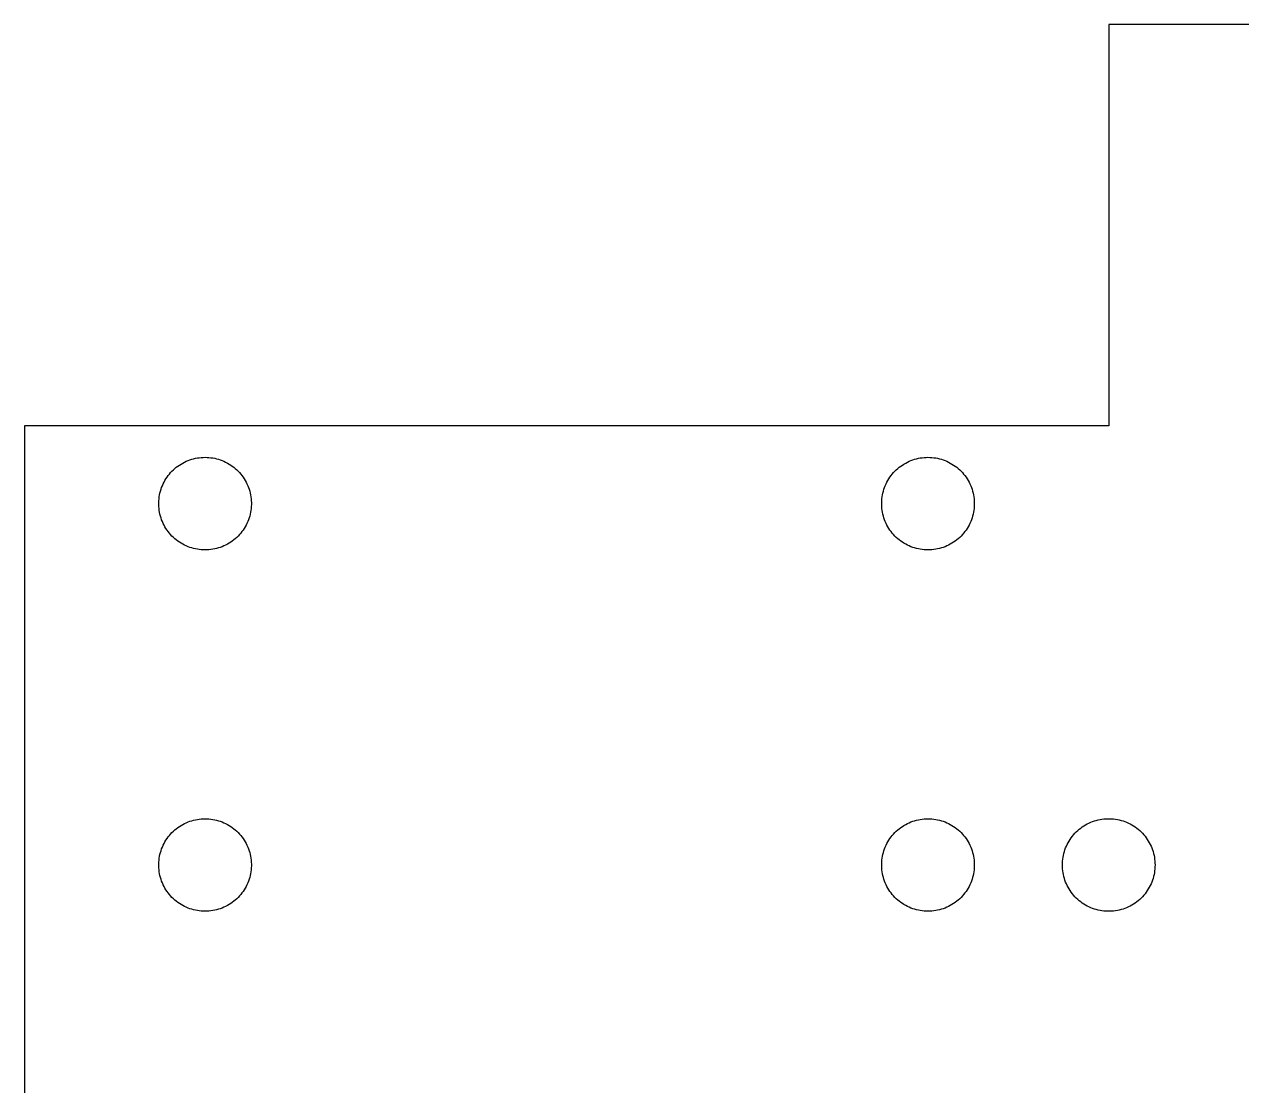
# Model space of a CAD drawing. Header units: metres. Extents: x -8 to 8, y -7.5 to 5.8.
# Drawn here: x -8.031 to -5.91, y 2.45 to 4.3 of the extents above; entities that cross this region are included whole.
import ezdxf

# ---------------------------------------------------------------- set-up
doc = ezdxf.new("R2010")
doc.units = ezdxf.units.M

msp = doc.modelspace()

# ---------------------------------------------------------------- linework, layer by layer
for p, q in [((-4.08661, 4.29999), (-6.14172, 4.29999)), ((-6.14172, 4.29999), (-6.14172, 3.59999)), ((-6.14172, 3.59999), (-8.03149, 3.59999)), ((-8.03149, 3.59999), (-8.03149, 0.485825)), ((-7.7366, 3.54274), (-7.73331, 3.5435)), ((-7.73331, 3.5435), (-7.73, 3.54414)), ((-7.73, 3.54414), (-7.72665, 3.54463)), ((-7.72665, 3.54463), (-7.72328, 3.54498)), ((-7.72328, 3.54498), (-7.71991, 3.5452)), ((-7.71991, 3.5452), (-7.71654, 3.54527)), ((-7.71654, 3.54527), (-7.71315, 3.5452)), ((-7.71315, 3.5452), (-7.70978, 3.54498)), ((-7.70978, 3.54498), (-7.70642, 3.54463)), ((-7.70642, 3.54463), (-7.70308, 3.54414)), ((-7.70308, 3.54414), (-7.69975, 3.5435)), ((-7.69975, 3.5435), (-7.69646, 3.54274)), ((-6.47676, 3.54274), (-6.47346, 3.5435)), ((-6.47346, 3.5435), (-6.47015, 3.54414)), ((-6.47015, 3.54414), (-6.4668, 3.54463)), ((-6.4668, 3.54463), (-6.46344, 3.54498)), ((-6.46344, 3.54498), (-6.46007, 3.5452)), ((-6.46007, 3.5452), (-6.4567, 3.54527)), ((-6.4567, 3.54527), (-6.45331, 3.5452)), ((-6.45331, 3.5452), (-6.44994, 3.54498)), ((-6.44994, 3.54498), (-6.44658, 3.54463)), ((-6.44658, 3.54463), (-6.44324, 3.54414)), ((-6.44324, 3.54414), (-6.43991, 3.5435)), ((-6.43991, 3.5435), (-6.43661, 3.54274)), ((-7.7742, 3.52103), (-7.77177, 3.52339)), ((-7.77177, 3.52339), (-7.76927, 3.52565)), ((-7.76927, 3.52565), (-7.76666, 3.52782)), ((-7.76666, 3.52782), (-7.76398, 3.52986)), ((-7.76398, 3.52986), (-7.7612, 3.53178)), ((-7.7612, 3.53178), (-7.75835, 3.5336)), ((-7.75835, 3.5336), (-7.75542, 3.53528)), ((-7.75542, 3.53528), (-7.75241, 3.53685)), ((-7.75241, 3.53685), (-7.74936, 3.53828)), ((-7.74936, 3.53828), (-7.74625, 3.5396)), ((-7.74625, 3.5396), (-7.74307, 3.54077)), ((-7.74307, 3.54077), (-7.73985, 3.54182)), ((-7.73985, 3.54182), (-7.7366, 3.54274)), ((-7.69646, 3.54274), (-7.69321, 3.54182)), ((-7.69321, 3.54182), (-7.68999, 3.54077)), ((-7.68999, 3.54077), (-7.68683, 3.5396)), ((-7.68683, 3.5396), (-7.6837, 3.53828)), ((-7.6837, 3.53828), (-7.68065, 3.53685)), ((-7.68065, 3.53685), (-7.67766, 3.53528)), ((-7.67766, 3.53528), (-7.67473, 3.5336)), ((-7.67473, 3.5336), (-7.67188, 3.53178)), ((-7.67188, 3.53178), (-7.6691, 3.52986)), ((-7.6691, 3.52986), (-7.6664, 3.52782)), ((-7.6664, 3.52782), (-7.6638, 3.52565)), ((-7.6638, 3.52565), (-7.66129, 3.52339)), ((-7.66129, 3.52339), (-7.65887, 3.52103)), ((-6.51436, 3.52103), (-6.51193, 3.52339)), ((-6.51193, 3.52339), (-6.50943, 3.52565)), ((-6.50943, 3.52565), (-6.50682, 3.52782)), ((-6.50682, 3.52782), (-6.50414, 3.52986)), ((-6.50414, 3.52986), (-6.50136, 3.53178)), ((-6.50136, 3.53178), (-6.4985, 3.5336)), ((-6.4985, 3.5336), (-6.49557, 3.53528)), ((-6.49557, 3.53528), (-6.49257, 3.53685)), ((-6.49257, 3.53685), (-6.48952, 3.53828)), ((-6.48952, 3.53828), (-6.4864, 3.5396)), ((-6.4864, 3.5396), (-6.48323, 3.54077)), ((-6.48323, 3.54077), (-6.48001, 3.54182)), ((-6.48001, 3.54182), (-6.47676, 3.54274)), ((-6.43661, 3.54274), (-6.43336, 3.54182)), ((-6.43336, 3.54182), (-6.43015, 3.54077)), ((-6.43015, 3.54077), (-6.42697, 3.5396)), ((-6.42697, 3.5396), (-6.42386, 3.53828)), ((-6.42386, 3.53828), (-6.42081, 3.53685)), ((-6.42081, 3.53685), (-6.4178, 3.53528)), ((-6.4178, 3.53528), (-6.41489, 3.5336)), ((-6.41489, 3.5336), (-6.41203, 3.53178)), ((-6.41203, 3.53178), (-6.40926, 3.52986)), ((-6.40926, 3.52986), (-6.40656, 3.52782)), ((-6.40656, 3.52782), (-6.40395, 3.52565)), ((-6.40395, 3.52565), (-6.40144, 3.52339)), ((-6.40144, 3.52339), (-6.39903, 3.52103)), ((-7.78957, 3.49892), (-7.78806, 3.50195)), ((-7.78806, 3.50195), (-7.78642, 3.50491)), ((-7.78642, 3.50491), (-7.78468, 3.50781)), ((-7.78468, 3.50781), (-7.78281, 3.51062)), ((-7.78281, 3.51062), (-7.78082, 3.51335)), ((-7.78082, 3.51335), (-7.77872, 3.51601)), ((-7.77872, 3.51601), (-7.7765, 3.51857)), ((-7.7765, 3.51857), (-7.7742, 3.52103)), ((-7.65887, 3.52103), (-7.65656, 3.51857)), ((-7.65656, 3.51857), (-7.65434, 3.51601)), ((-7.65434, 3.51601), (-7.65225, 3.51335)), ((-7.65225, 3.51335), (-7.65025, 3.51062)), ((-7.65025, 3.51062), (-7.64839, 3.50781)), ((-7.64839, 3.50781), (-7.64664, 3.50491)), ((-7.64664, 3.50491), (-7.645, 3.50195)), ((-7.645, 3.50195), (-7.64351, 3.49892)), ((-6.52971, 3.49892), (-6.52821, 3.50195)), ((-6.52821, 3.50195), (-6.52658, 3.50491)), ((-6.52658, 3.50491), (-6.52483, 3.50781)), ((-6.52483, 3.50781), (-6.52296, 3.51062)), ((-6.52296, 3.51062), (-6.52098, 3.51335)), ((-6.52098, 3.51335), (-6.51888, 3.51601)), ((-6.51888, 3.51601), (-6.51666, 3.51857)), ((-6.51666, 3.51857), (-6.51436, 3.52103)), ((-6.39903, 3.52103), (-6.39671, 3.51857)), ((-6.39671, 3.51857), (-6.3945, 3.51601)), ((-6.3945, 3.51601), (-6.39241, 3.51335)), ((-6.39241, 3.51335), (-6.39041, 3.51062)), ((-6.39041, 3.51062), (-6.38855, 3.50781)), ((-6.38855, 3.50781), (-6.3868, 3.50491)), ((-6.3868, 3.50491), (-6.38516, 3.50195)), ((-6.38516, 3.50195), (-6.38367, 3.49892)), ((-7.79637, 3.47635), (-7.79581, 3.47968)), ((-7.79581, 3.47968), (-7.7951, 3.48299)), ((-7.7951, 3.48299), (-7.79427, 3.48627)), ((-7.79427, 3.48627), (-7.79329, 3.4895)), ((-7.79329, 3.4895), (-7.79218, 3.49269)), ((-7.79218, 3.49269), (-7.79094, 3.49583)), ((-7.79094, 3.49583), (-7.78957, 3.49892)), ((-7.64351, 3.49892), (-7.64214, 3.49583)), ((-7.64214, 3.49583), (-7.64088, 3.49269)), ((-7.64088, 3.49269), (-7.63977, 3.4895)), ((-7.63977, 3.4895), (-7.63879, 3.48627)), ((-7.63879, 3.48627), (-7.63795, 3.48299)), ((-7.63795, 3.48299), (-7.63725, 3.47968)), ((-7.63725, 3.47968), (-7.63669, 3.47635)), ((-6.53653, 3.47635), (-6.53596, 3.47968)), ((-6.53596, 3.47968), (-6.53526, 3.48299)), ((-6.53526, 3.48299), (-6.53442, 3.48627)), ((-6.53442, 3.48627), (-6.53345, 3.4895)), ((-6.53345, 3.4895), (-6.53233, 3.49269)), ((-6.53233, 3.49269), (-6.5311, 3.49583)), ((-6.5311, 3.49583), (-6.52971, 3.49892)), ((-6.38367, 3.49892), (-6.38229, 3.49583)), ((-6.38229, 3.49583), (-6.38104, 3.49269)), ((-6.38104, 3.49269), (-6.37993, 3.4895)), ((-6.37993, 3.4895), (-6.37895, 3.48627)), ((-6.37895, 3.48627), (-6.37811, 3.48299)), ((-6.37811, 3.48299), (-6.37741, 3.47968)), ((-6.37741, 3.47968), (-6.37685, 3.47635)), ((-7.79723, 3.46625), (-7.79709, 3.46962)), ((-7.79723, 3.46288), (-7.79723, 3.46625)), ((-7.79709, 3.45949), (-7.79723, 3.46288)), ((-7.79709, 3.46962), (-7.7968, 3.47299)), ((-7.7968, 3.45612), (-7.79709, 3.45949)), ((-7.7968, 3.47299), (-7.79637, 3.47635)), ((-7.63669, 3.47635), (-7.63626, 3.47299)), ((-7.63626, 3.47299), (-7.63599, 3.46962)), ((-7.63599, 3.45949), (-7.63626, 3.45612)), ((-7.63599, 3.46962), (-7.63585, 3.46625)), ((-7.63585, 3.46288), (-7.63599, 3.45949)), ((-7.63585, 3.46625), (-7.63585, 3.46288)), ((-6.53738, 3.46625), (-6.53723, 3.46962)), ((-6.53738, 3.46288), (-6.53738, 3.46625)), ((-6.53723, 3.45949), (-6.53738, 3.46288)), ((-6.53723, 3.46962), (-6.53696, 3.47299)), ((-6.53696, 3.45612), (-6.53723, 3.45949)), ((-6.53696, 3.47299), (-6.53653, 3.47635)), ((-6.37685, 3.47635), (-6.37642, 3.47299)), ((-6.37642, 3.47299), (-6.37614, 3.46962)), ((-6.37614, 3.45949), (-6.37642, 3.45612)), ((-6.37614, 3.46962), (-6.37599, 3.46625)), ((-6.37599, 3.46288), (-6.37614, 3.45949)), ((-6.37599, 3.46625), (-6.37599, 3.46288)), ((-7.79637, 3.45277), (-7.7968, 3.45612)), ((-7.79581, 3.44943), (-7.79637, 3.45277)), ((-7.7951, 3.44614), (-7.79581, 3.44943)), ((-7.79427, 3.44286), (-7.7951, 3.44614)), ((-7.79329, 3.43962), (-7.79427, 3.44286)), ((-7.79218, 3.43643), (-7.79329, 3.43962)), ((-7.63977, 3.43962), (-7.64088, 3.43643)), ((-7.63879, 3.44286), (-7.63977, 3.43962)), ((-7.63795, 3.44614), (-7.63879, 3.44286)), ((-7.63725, 3.44943), (-7.63795, 3.44614)), ((-7.63669, 3.45277), (-7.63725, 3.44943)), ((-7.63626, 3.45612), (-7.63669, 3.45277)), ((-6.53653, 3.45277), (-6.53696, 3.45612)), ((-6.53596, 3.44943), (-6.53653, 3.45277)), ((-6.53526, 3.44614), (-6.53596, 3.44943)), ((-6.53442, 3.44286), (-6.53526, 3.44614)), ((-6.53345, 3.43962), (-6.53442, 3.44286)), ((-6.53233, 3.43643), (-6.53345, 3.43962)), ((-6.37993, 3.43962), (-6.38104, 3.43643)), ((-6.37895, 3.44286), (-6.37993, 3.43962)), ((-6.37811, 3.44614), (-6.37895, 3.44286)), ((-6.37741, 3.44943), (-6.37811, 3.44614)), ((-6.37685, 3.45277), (-6.37741, 3.44943)), ((-6.37642, 3.45612), (-6.37685, 3.45277)), ((-7.79094, 3.43329), (-7.79218, 3.43643)), ((-7.78957, 3.43019), (-7.79094, 3.43329)), ((-7.78806, 3.42717), (-7.78957, 3.43019)), ((-7.78642, 3.42421), (-7.78806, 3.42717)), ((-7.78468, 3.42131), (-7.78642, 3.42421)), ((-7.78281, 3.4185), (-7.78468, 3.42131)), ((-7.78082, 3.41576), (-7.78281, 3.4185)), ((-7.77872, 3.41312), (-7.78082, 3.41576)), ((-7.65225, 3.41576), (-7.65434, 3.41312)), ((-7.65025, 3.4185), (-7.65225, 3.41576)), ((-7.64839, 3.42131), (-7.65025, 3.4185)), ((-7.64664, 3.42421), (-7.64839, 3.42131)), ((-7.645, 3.42717), (-7.64664, 3.42421)), ((-7.64351, 3.43019), (-7.645, 3.42717)), ((-7.64214, 3.43329), (-7.64351, 3.43019)), ((-7.64088, 3.43643), (-7.64214, 3.43329)), ((-6.5311, 3.43329), (-6.53233, 3.43643)), ((-6.52971, 3.43019), (-6.5311, 3.43329)), ((-6.52821, 3.42717), (-6.52971, 3.43019)), ((-6.52658, 3.42421), (-6.52821, 3.42717)), ((-6.52483, 3.42131), (-6.52658, 3.42421)), ((-6.52296, 3.4185), (-6.52483, 3.42131)), ((-6.52098, 3.41576), (-6.52296, 3.4185)), ((-6.51888, 3.41312), (-6.52098, 3.41576)), ((-6.39241, 3.41576), (-6.3945, 3.41312)), ((-6.39041, 3.4185), (-6.39241, 3.41576)), ((-6.38855, 3.42131), (-6.39041, 3.4185)), ((-6.3868, 3.42421), (-6.38855, 3.42131)), ((-6.38516, 3.42717), (-6.3868, 3.42421)), ((-6.38367, 3.43019), (-6.38516, 3.42717)), ((-6.38229, 3.43329), (-6.38367, 3.43019)), ((-6.38104, 3.43643), (-6.38229, 3.43329)), ((-7.7765, 3.41055), (-7.77872, 3.41312)), ((-7.7742, 3.4081), (-7.7765, 3.41055)), ((-7.77177, 3.40573), (-7.7742, 3.4081)), ((-7.76927, 3.40346), (-7.77177, 3.40573)), ((-7.76666, 3.40131), (-7.76927, 3.40346)), ((-7.76398, 3.39926), (-7.76666, 3.40131)), ((-7.7612, 3.39734), (-7.76398, 3.39926)), ((-7.75835, 3.39552), (-7.7612, 3.39734)), ((-7.75542, 3.39383), (-7.75835, 3.39552)), ((-7.67473, 3.39552), (-7.67766, 3.39383)), ((-7.67188, 3.39734), (-7.67473, 3.39552)), ((-7.6691, 3.39926), (-7.67188, 3.39734)), ((-7.6664, 3.40131), (-7.6691, 3.39926)), ((-7.6638, 3.40346), (-7.6664, 3.40131)), ((-7.66129, 3.40573), (-7.6638, 3.40346)), ((-7.65887, 3.4081), (-7.66129, 3.40573)), ((-7.65656, 3.41055), (-7.65887, 3.4081)), ((-7.65434, 3.41312), (-7.65656, 3.41055)), ((-6.51666, 3.41055), (-6.51888, 3.41312)), ((-6.51436, 3.4081), (-6.51666, 3.41055)), ((-6.51193, 3.40573), (-6.51436, 3.4081)), ((-6.50943, 3.40346), (-6.51193, 3.40573)), ((-6.50682, 3.40131), (-6.50943, 3.40346)), ((-6.50414, 3.39926), (-6.50682, 3.40131)), ((-6.50136, 3.39734), (-6.50414, 3.39926)), ((-6.4985, 3.39552), (-6.50136, 3.39734)), ((-6.49557, 3.39383), (-6.4985, 3.39552)), ((-6.41489, 3.39552), (-6.4178, 3.39383)), ((-6.41203, 3.39734), (-6.41489, 3.39552)), ((-6.40926, 3.39926), (-6.41203, 3.39734)), ((-6.40656, 3.40131), (-6.40926, 3.39926)), ((-6.40395, 3.40346), (-6.40656, 3.40131)), ((-6.40144, 3.40573), (-6.40395, 3.40346)), ((-6.39903, 3.4081), (-6.40144, 3.40573)), ((-6.39671, 3.41055), (-6.39903, 3.4081)), ((-6.3945, 3.41312), (-6.39671, 3.41055)), ((-7.75241, 3.39227), (-7.75542, 3.39383)), ((-7.74936, 3.39082), (-7.75241, 3.39227)), ((-7.74625, 3.38951), (-7.74936, 3.39082)), ((-7.74307, 3.38834), (-7.74625, 3.38951)), ((-7.73985, 3.3873), (-7.74307, 3.38834)), ((-7.7366, 3.38638), (-7.73985, 3.3873)), ((-7.73331, 3.38562), (-7.7366, 3.38638)), ((-7.73, 3.38498), (-7.73331, 3.38562)), ((-7.72665, 3.38449), (-7.73, 3.38498)), ((-7.72328, 3.38414), (-7.72665, 3.38449)), ((-7.71991, 3.38393), (-7.72328, 3.38414)), ((-7.71654, 3.38385), (-7.71991, 3.38393)), ((-7.71315, 3.38393), (-7.71654, 3.38385)), ((-7.70978, 3.38414), (-7.71315, 3.38393)), ((-7.70642, 3.38449), (-7.70978, 3.38414)), ((-7.70308, 3.38498), (-7.70642, 3.38449)), ((-7.69975, 3.38562), (-7.70308, 3.38498)), ((-7.69646, 3.38638), (-7.69975, 3.38562)), ((-7.69321, 3.3873), (-7.69646, 3.38638)), ((-7.68999, 3.38834), (-7.69321, 3.3873)), ((-7.68683, 3.38951), (-7.68999, 3.38834)), ((-7.6837, 3.39082), (-7.68683, 3.38951)), ((-7.68065, 3.39227), (-7.6837, 3.39082)), ((-7.67766, 3.39383), (-7.68065, 3.39227)), ((-6.49257, 3.39227), (-6.49557, 3.39383)), ((-6.48952, 3.39082), (-6.49257, 3.39227)), ((-6.4864, 3.38951), (-6.48952, 3.39082)), ((-6.48323, 3.38834), (-6.4864, 3.38951)), ((-6.48001, 3.3873), (-6.48323, 3.38834)), ((-6.47676, 3.38638), (-6.48001, 3.3873)), ((-6.47346, 3.38562), (-6.47676, 3.38638)), ((-6.47015, 3.38498), (-6.47346, 3.38562)), ((-6.4668, 3.38449), (-6.47015, 3.38498)), ((-6.46344, 3.38414), (-6.4668, 3.38449)), ((-6.46007, 3.38393), (-6.46344, 3.38414)), ((-6.4567, 3.38385), (-6.46007, 3.38393)), ((-6.45331, 3.38393), (-6.4567, 3.38385)), ((-6.44994, 3.38414), (-6.45331, 3.38393)), ((-6.44658, 3.38449), (-6.44994, 3.38414)), ((-6.44324, 3.38498), (-6.44658, 3.38449)), ((-6.43991, 3.38562), (-6.44324, 3.38498)), ((-6.43661, 3.38638), (-6.43991, 3.38562)), ((-6.43336, 3.3873), (-6.43661, 3.38638)), ((-6.43015, 3.38834), (-6.43336, 3.3873)), ((-6.42697, 3.38951), (-6.43015, 3.38834)), ((-6.42386, 3.39082), (-6.42697, 3.38951)), ((-6.42081, 3.39227), (-6.42386, 3.39082)), ((-6.4178, 3.39383), (-6.42081, 3.39227)), ((-7.75542, 2.90536), (-7.75241, 2.90694)), ((-7.75241, 2.90694), (-7.74936, 2.90837)), ((-7.74936, 2.90837), (-7.74625, 2.90968)), ((-7.74625, 2.90968), (-7.74307, 2.91086)), ((-7.74307, 2.91086), (-7.73985, 2.9119)), ((-7.73985, 2.9119), (-7.7366, 2.91281)), ((-7.7366, 2.91281), (-7.73331, 2.91359)), ((-7.73331, 2.91359), (-7.73, 2.91422)), ((-7.73, 2.91422), (-7.72665, 2.9147)), ((-7.72665, 2.9147), (-7.72328, 2.91507)), ((-7.72328, 2.91507), (-7.71991, 2.91528)), ((-7.71991, 2.91528), (-7.71654, 2.91534)), ((-7.71654, 2.91534), (-7.71315, 2.91528)), ((-7.71315, 2.91528), (-7.70978, 2.91507)), ((-7.70978, 2.91507), (-7.70642, 2.9147)), ((-7.70642, 2.9147), (-7.70308, 2.91422)), ((-7.70308, 2.91422), (-7.69975, 2.91359)), ((-7.69975, 2.91359), (-7.69646, 2.91281)), ((-7.69646, 2.91281), (-7.69321, 2.9119)), ((-7.69321, 2.9119), (-7.68999, 2.91086)), ((-7.68999, 2.91086), (-7.68683, 2.90968)), ((-7.68683, 2.90968), (-7.6837, 2.90837)), ((-7.6837, 2.90837), (-7.68065, 2.90694)), ((-7.68065, 2.90694), (-7.67766, 2.90536)), ((-6.49557, 2.90536), (-6.49257, 2.90694)), ((-6.49257, 2.90694), (-6.48952, 2.90837)), ((-6.48952, 2.90837), (-6.4864, 2.90968)), ((-6.4864, 2.90968), (-6.48323, 2.91086)), ((-6.48323, 2.91086), (-6.48001, 2.9119)), ((-6.48001, 2.9119), (-6.47676, 2.91281)), ((-6.47676, 2.91281), (-6.47346, 2.91359)), ((-6.47346, 2.91359), (-6.47015, 2.91422)), ((-6.47015, 2.91422), (-6.4668, 2.9147)), ((-6.4668, 2.9147), (-6.46344, 2.91507)), ((-6.46344, 2.91507), (-6.46007, 2.91528)), ((-6.46007, 2.91528), (-6.4567, 2.91534)), ((-6.4567, 2.91534), (-6.45331, 2.91528)), ((-6.45331, 2.91528), (-6.44994, 2.91507)), ((-6.44994, 2.91507), (-6.44658, 2.9147)), ((-6.44658, 2.9147), (-6.44324, 2.91422)), ((-6.44324, 2.91422), (-6.43991, 2.91359)), ((-6.43991, 2.91359), (-6.43661, 2.91281)), ((-6.43661, 2.91281), (-6.43336, 2.9119)), ((-6.43336, 2.9119), (-6.43015, 2.91086)), ((-6.43015, 2.91086), (-6.42697, 2.90968)), ((-6.42697, 2.90968), (-6.42386, 2.90837)), ((-6.42386, 2.90837), (-6.42081, 2.90694)), ((-6.42081, 2.90694), (-6.4178, 2.90536)), ((-6.17912, 2.90616), (-6.17609, 2.90767)), ((-6.17609, 2.90767), (-6.173, 2.90904)), ((-6.173, 2.90904), (-6.16986, 2.91028)), ((-6.16986, 2.91028), (-6.16667, 2.91139)), ((-6.16667, 2.91139), (-6.16342, 2.91237)), ((-6.16342, 2.91237), (-6.16016, 2.91321)), ((-6.16016, 2.91321), (-6.15685, 2.91391)), ((-6.15685, 2.91391), (-6.15352, 2.91447)), ((-6.15352, 2.91447), (-6.15016, 2.9149)), ((-6.15016, 2.9149), (-6.14679, 2.91519)), ((-6.14679, 2.91519), (-6.14342, 2.91533)), ((-6.14342, 2.91533), (-6.14003, 2.91533)), ((-6.14003, 2.91533), (-6.13666, 2.91519)), ((-6.13666, 2.91519), (-6.13329, 2.9149)), ((-6.13329, 2.9149), (-6.12993, 2.91447)), ((-6.12993, 2.91447), (-6.1266, 2.91391)), ((-6.1266, 2.91391), (-6.12329, 2.91321)), ((-6.12329, 2.91321), (-6.12003, 2.91237)), ((-6.12003, 2.91237), (-6.11679, 2.91139)), ((-6.11679, 2.91139), (-6.11359, 2.91028)), ((-6.11359, 2.91028), (-6.11044, 2.90904)), ((-6.11044, 2.90904), (-6.10736, 2.90767)), ((-6.10736, 2.90767), (-6.10434, 2.90616)), ((-7.78082, 2.88344), (-7.77872, 2.88608)), ((-7.77872, 2.88608), (-7.7765, 2.88864)), ((-7.7765, 2.88864), (-7.7742, 2.89111)), ((-7.7742, 2.89111), (-7.77177, 2.89348)), ((-7.77177, 2.89348), (-7.76927, 2.89574)), ((-7.76927, 2.89574), (-7.76666, 2.89789)), ((-7.76666, 2.89789), (-7.76398, 2.89993)), ((-7.76398, 2.89993), (-7.7612, 2.90186)), ((-7.7612, 2.90186), (-7.75835, 2.90367)), ((-7.75835, 2.90367), (-7.75542, 2.90536)), ((-7.67766, 2.90536), (-7.67473, 2.90367)), ((-7.67473, 2.90367), (-7.67188, 2.90186)), ((-7.67188, 2.90186), (-7.6691, 2.89993)), ((-7.6691, 2.89993), (-7.6664, 2.89789)), ((-7.6664, 2.89789), (-7.6638, 2.89574)), ((-7.6638, 2.89574), (-7.66129, 2.89348)), ((-7.66129, 2.89348), (-7.65887, 2.89111)), ((-7.65887, 2.89111), (-7.65656, 2.88864)), ((-7.65656, 2.88864), (-7.65434, 2.88608)), ((-7.65434, 2.88608), (-7.65225, 2.88344)), ((-6.52098, 2.88344), (-6.51888, 2.88608)), ((-6.51888, 2.88608), (-6.51666, 2.88864)), ((-6.51666, 2.88864), (-6.51436, 2.89111)), ((-6.51436, 2.89111), (-6.51193, 2.89348)), ((-6.51193, 2.89348), (-6.50943, 2.89574)), ((-6.50943, 2.89574), (-6.50682, 2.89789)), ((-6.50682, 2.89789), (-6.50414, 2.89993)), ((-6.50414, 2.89993), (-6.50136, 2.90186)), ((-6.50136, 2.90186), (-6.4985, 2.90367)), ((-6.4985, 2.90367), (-6.49557, 2.90536)), ((-6.4178, 2.90536), (-6.41489, 2.90367)), ((-6.41489, 2.90367), (-6.41203, 2.90186)), ((-6.41203, 2.90186), (-6.40926, 2.89993)), ((-6.40926, 2.89993), (-6.40656, 2.89789)), ((-6.40656, 2.89789), (-6.40395, 2.89574)), ((-6.40395, 2.89574), (-6.40144, 2.89348)), ((-6.40144, 2.89348), (-6.39903, 2.89111)), ((-6.39903, 2.89111), (-6.39671, 2.88864)), ((-6.39671, 2.88864), (-6.3945, 2.88608)), ((-6.3945, 2.88608), (-6.39241, 2.88344)), ((-6.20497, 2.88477), (-6.20282, 2.88737)), ((-6.20282, 2.88737), (-6.20056, 2.88989)), ((-6.20056, 2.88989), (-6.1982, 2.8923)), ((-6.1982, 2.8923), (-6.19572, 2.89462)), ((-6.19572, 2.89462), (-6.19318, 2.89682)), ((-6.19318, 2.89682), (-6.19052, 2.89893)), ((-6.19052, 2.89893), (-6.18779, 2.90091)), ((-6.18779, 2.90091), (-6.18497, 2.90279)), ((-6.18497, 2.90279), (-6.18208, 2.90454)), ((-6.18208, 2.90454), (-6.17912, 2.90616)), ((-6.10434, 2.90616), (-6.10136, 2.90454)), ((-6.10136, 2.90454), (-6.09848, 2.90279)), ((-6.09848, 2.90279), (-6.09566, 2.90091)), ((-6.09566, 2.90091), (-6.09293, 2.89893)), ((-6.09293, 2.89893), (-6.09029, 2.89682)), ((-6.09029, 2.89682), (-6.08772, 2.89462)), ((-6.08772, 2.89462), (-6.08525, 2.8923)), ((-6.08525, 2.8923), (-6.08289, 2.88989)), ((-6.08289, 2.88989), (-6.08063, 2.88737)), ((-6.08063, 2.88737), (-6.07848, 2.88477)), ((-7.79218, 2.86278), (-7.79094, 2.86592)), ((-7.79094, 2.86592), (-7.78957, 2.869)), ((-7.78957, 2.869), (-7.78806, 2.87202)), ((-7.78806, 2.87202), (-7.78642, 2.87498)), ((-7.78642, 2.87498), (-7.78468, 2.87788)), ((-7.78468, 2.87788), (-7.78281, 2.88071)), ((-7.78281, 2.88071), (-7.78082, 2.88344)), ((-7.65225, 2.88344), (-7.65025, 2.88071)), ((-7.65025, 2.88071), (-7.64839, 2.87788)), ((-7.64839, 2.87788), (-7.64664, 2.87498)), ((-7.64664, 2.87498), (-7.645, 2.87202)), ((-7.645, 2.87202), (-7.64351, 2.869)), ((-7.64351, 2.869), (-7.64214, 2.86592)), ((-7.64214, 2.86592), (-7.64088, 2.86278)), ((-6.53233, 2.86278), (-6.5311, 2.86592)), ((-6.5311, 2.86592), (-6.52971, 2.869)), ((-6.52971, 2.869), (-6.52821, 2.87202)), ((-6.52821, 2.87202), (-6.52658, 2.87498)), ((-6.52658, 2.87498), (-6.52483, 2.87788)), ((-6.52483, 2.87788), (-6.52296, 2.88071)), ((-6.52296, 2.88071), (-6.52098, 2.88344)), ((-6.39241, 2.88344), (-6.39041, 2.88071)), ((-6.39041, 2.88071), (-6.38855, 2.87788)), ((-6.38855, 2.87788), (-6.3868, 2.87498)), ((-6.3868, 2.87498), (-6.38516, 2.87202)), ((-6.38516, 2.87202), (-6.38367, 2.869)), ((-6.38367, 2.869), (-6.38229, 2.86592)), ((-6.38229, 2.86592), (-6.38104, 2.86278)), ((-6.21794, 2.86118), (-6.21677, 2.86435)), ((-6.21677, 2.86435), (-6.21545, 2.86746)), ((-6.21545, 2.86746), (-6.21402, 2.87053)), ((-6.21402, 2.87053), (-6.21245, 2.87352)), ((-6.21245, 2.87352), (-6.21075, 2.87645)), ((-6.21075, 2.87645), (-6.20895, 2.8793)), ((-6.20895, 2.8793), (-6.20702, 2.88208)), ((-6.20702, 2.88208), (-6.20497, 2.88477)), ((-6.07848, 2.88477), (-6.07643, 2.88208)), ((-6.07643, 2.88208), (-6.07451, 2.8793)), ((-6.07451, 2.8793), (-6.07269, 2.87645)), ((-6.07269, 2.87645), (-6.071, 2.87352)), ((-6.071, 2.87352), (-6.06943, 2.87053)), ((-6.06943, 2.87053), (-6.06799, 2.86746)), ((-6.06799, 2.86746), (-6.06668, 2.86435)), ((-6.06668, 2.86435), (-6.06551, 2.86118)), ((-7.79709, 2.83971), (-7.7968, 2.84308)), ((-7.7968, 2.84308), (-7.79637, 2.84644)), ((-7.79637, 2.84644), (-7.79581, 2.84976)), ((-7.79581, 2.84976), (-7.7951, 2.85307)), ((-7.7951, 2.85307), (-7.79427, 2.85634)), ((-7.79427, 2.85634), (-7.79329, 2.85957)), ((-7.79329, 2.85957), (-7.79218, 2.86278)), ((-7.64088, 2.86278), (-7.63977, 2.85957)), ((-7.63977, 2.85957), (-7.63879, 2.85634)), ((-7.63879, 2.85634), (-7.63795, 2.85307)), ((-7.63795, 2.85307), (-7.63725, 2.84976)), ((-7.63725, 2.84976), (-7.63669, 2.84644)), ((-7.63669, 2.84644), (-7.63626, 2.84308)), ((-7.63626, 2.84308), (-7.63599, 2.83971)), ((-6.53723, 2.83971), (-6.53696, 2.84308)), ((-6.53696, 2.84308), (-6.53653, 2.84644)), ((-6.53653, 2.84644), (-6.53596, 2.84976)), ((-6.53596, 2.84976), (-6.53526, 2.85307)), ((-6.53526, 2.85307), (-6.53442, 2.85634)), ((-6.53442, 2.85634), (-6.53345, 2.85957)), ((-6.53345, 2.85957), (-6.53233, 2.86278)), ((-6.38104, 2.86278), (-6.37993, 2.85957)), ((-6.37993, 2.85957), (-6.37895, 2.85634)), ((-6.37895, 2.85634), (-6.37811, 2.85307)), ((-6.37811, 2.85307), (-6.37741, 2.84976)), ((-6.37741, 2.84976), (-6.37685, 2.84644)), ((-6.37685, 2.84644), (-6.37642, 2.84308)), ((-6.37642, 2.84308), (-6.37614, 2.83971)), ((-6.22215, 2.84138), (-6.2218, 2.84476)), ((-6.2218, 2.84476), (-6.2213, 2.8481)), ((-6.2213, 2.8481), (-6.22067, 2.85143)), ((-6.22067, 2.85143), (-6.21989, 2.85471)), ((-6.21989, 2.85471), (-6.21899, 2.85797)), ((-6.21899, 2.85797), (-6.21794, 2.86118)), ((-6.06551, 2.86118), (-6.06447, 2.85797)), ((-6.06447, 2.85797), (-6.06355, 2.85471)), ((-6.06355, 2.85471), (-6.06277, 2.85143)), ((-6.06277, 2.85143), (-6.06215, 2.8481)), ((-6.06215, 2.8481), (-6.06165, 2.84476)), ((-6.06165, 2.84476), (-6.06129, 2.84138)), ((-7.79723, 2.83633), (-7.79709, 2.83971)), ((-7.79723, 2.83295), (-7.79723, 2.83633)), ((-7.79709, 2.82957), (-7.79723, 2.83295)), ((-7.7968, 2.8262), (-7.79709, 2.82957)), ((-7.79637, 2.82285), (-7.7968, 2.8262)), ((-7.79581, 2.81952), (-7.79637, 2.82285)), ((-7.63669, 2.82285), (-7.63725, 2.81952)), ((-7.63626, 2.8262), (-7.63669, 2.82285)), ((-7.63599, 2.82957), (-7.63626, 2.8262)), ((-7.63599, 2.83971), (-7.63585, 2.83633)), ((-7.63585, 2.83295), (-7.63599, 2.82957)), ((-7.63585, 2.83633), (-7.63585, 2.83295)), ((-6.53738, 2.83633), (-6.53723, 2.83971)), ((-6.53738, 2.83295), (-6.53738, 2.83633)), ((-6.53723, 2.82957), (-6.53738, 2.83295)), ((-6.53696, 2.8262), (-6.53723, 2.82957)), ((-6.53653, 2.82285), (-6.53696, 2.8262)), ((-6.53596, 2.81952), (-6.53653, 2.82285)), ((-6.37685, 2.82285), (-6.37741, 2.81952)), ((-6.37642, 2.8262), (-6.37685, 2.82285)), ((-6.37614, 2.82957), (-6.37642, 2.8262)), ((-6.37614, 2.83971), (-6.37599, 2.83633)), ((-6.37599, 2.83295), (-6.37614, 2.82957)), ((-6.37599, 2.83633), (-6.37599, 2.83295)), ((-6.22243, 2.83464), (-6.22237, 2.83801)), ((-6.22237, 2.83125), (-6.22243, 2.83464)), ((-6.22237, 2.83801), (-6.22215, 2.84138)), ((-6.22215, 2.82788), (-6.22237, 2.83125)), ((-6.2218, 2.82452), (-6.22215, 2.82788)), ((-6.2213, 2.82118), (-6.2218, 2.82452)), ((-6.06165, 2.82452), (-6.06215, 2.82118)), ((-6.06129, 2.82788), (-6.06165, 2.82452)), ((-6.06129, 2.84138), (-6.06108, 2.83801)), ((-6.06108, 2.83125), (-6.06129, 2.82788)), ((-6.06108, 2.83801), (-6.06102, 2.83464)), ((-6.06102, 2.83464), (-6.06108, 2.83125)), ((-7.7951, 2.81621), (-7.79581, 2.81952)), ((-7.79427, 2.81293), (-7.7951, 2.81621)), ((-7.79329, 2.80969), (-7.79427, 2.81293)), ((-7.79218, 2.8065), (-7.79329, 2.80969)), ((-7.79094, 2.80336), (-7.79218, 2.8065)), ((-7.78957, 2.80028), (-7.79094, 2.80336)), ((-7.64214, 2.80336), (-7.64351, 2.80028)), ((-7.64088, 2.8065), (-7.64214, 2.80336)), ((-7.63977, 2.80969), (-7.64088, 2.8065)), ((-7.63879, 2.81293), (-7.63977, 2.80969)), ((-7.63795, 2.81621), (-7.63879, 2.81293)), ((-7.63725, 2.81952), (-7.63795, 2.81621)), ((-6.53526, 2.81621), (-6.53596, 2.81952)), ((-6.53442, 2.81293), (-6.53526, 2.81621)), ((-6.53345, 2.80969), (-6.53442, 2.81293)), ((-6.53233, 2.8065), (-6.53345, 2.80969)), ((-6.5311, 2.80336), (-6.53233, 2.8065)), ((-6.52971, 2.80028), (-6.5311, 2.80336)), ((-6.38229, 2.80336), (-6.38367, 2.80028)), ((-6.38104, 2.8065), (-6.38229, 2.80336)), ((-6.37993, 2.80969), (-6.38104, 2.8065)), ((-6.37895, 2.81293), (-6.37993, 2.80969)), ((-6.37811, 2.81621), (-6.37895, 2.81293)), ((-6.37741, 2.81952), (-6.37811, 2.81621)), ((-6.22067, 2.81786), (-6.2213, 2.82118)), ((-6.21989, 2.81456), (-6.22067, 2.81786)), ((-6.21899, 2.81131), (-6.21989, 2.81456)), ((-6.21794, 2.80809), (-6.21899, 2.81131)), ((-6.21677, 2.80493), (-6.21794, 2.80809)), ((-6.21545, 2.80182), (-6.21677, 2.80493)), ((-6.21402, 2.79875), (-6.21545, 2.80182)), ((-6.06799, 2.80182), (-6.06943, 2.79875)), ((-6.06668, 2.80493), (-6.06799, 2.80182)), ((-6.06551, 2.80809), (-6.06668, 2.80493)), ((-6.06447, 2.81131), (-6.06551, 2.80809)), ((-6.06355, 2.81456), (-6.06447, 2.81131)), ((-6.06277, 2.81786), (-6.06355, 2.81456)), ((-6.06215, 2.82118), (-6.06277, 2.81786)), ((-7.78806, 2.79724), (-7.78957, 2.80028)), ((-7.78642, 2.79428), (-7.78806, 2.79724)), ((-7.78468, 2.7914), (-7.78642, 2.79428)), ((-7.78281, 2.78857), (-7.78468, 2.7914)), ((-7.78082, 2.78584), (-7.78281, 2.78857)), ((-7.77872, 2.78319), (-7.78082, 2.78584)), ((-7.7765, 2.78064), (-7.77872, 2.78319)), ((-7.7742, 2.77817), (-7.7765, 2.78064)), ((-7.65656, 2.78064), (-7.65887, 2.77817)), ((-7.65434, 2.78319), (-7.65656, 2.78064)), ((-7.65225, 2.78584), (-7.65434, 2.78319)), ((-7.65025, 2.78857), (-7.65225, 2.78584)), ((-7.64839, 2.7914), (-7.65025, 2.78857)), ((-7.64664, 2.79428), (-7.64839, 2.7914)), ((-7.645, 2.79724), (-7.64664, 2.79428)), ((-7.64351, 2.80028), (-7.645, 2.79724)), ((-6.52821, 2.79724), (-6.52971, 2.80028)), ((-6.52658, 2.79428), (-6.52821, 2.79724)), ((-6.52483, 2.7914), (-6.52658, 2.79428)), ((-6.52296, 2.78857), (-6.52483, 2.7914)), ((-6.52098, 2.78584), (-6.52296, 2.78857)), ((-6.51888, 2.78319), (-6.52098, 2.78584)), ((-6.51666, 2.78064), (-6.51888, 2.78319)), ((-6.51436, 2.77817), (-6.51666, 2.78064)), ((-6.39671, 2.78064), (-6.39903, 2.77817)), ((-6.3945, 2.78319), (-6.39671, 2.78064)), ((-6.39241, 2.78584), (-6.3945, 2.78319)), ((-6.39041, 2.78857), (-6.39241, 2.78584)), ((-6.38855, 2.7914), (-6.39041, 2.78857)), ((-6.3868, 2.79428), (-6.38855, 2.7914)), ((-6.38516, 2.79724), (-6.3868, 2.79428)), ((-6.38367, 2.80028), (-6.38516, 2.79724)), ((-6.21245, 2.79576), (-6.21402, 2.79875)), ((-6.21075, 2.79283), (-6.21245, 2.79576)), ((-6.20895, 2.78998), (-6.21075, 2.79283)), ((-6.20702, 2.7872), (-6.20895, 2.78998)), ((-6.20497, 2.7845), (-6.20702, 2.7872)), ((-6.20282, 2.78191), (-6.20497, 2.7845)), ((-6.20056, 2.77939), (-6.20282, 2.78191)), ((-6.1982, 2.77698), (-6.20056, 2.77939)), ((-6.08289, 2.77939), (-6.08525, 2.77698)), ((-6.08063, 2.78191), (-6.08289, 2.77939)), ((-6.07848, 2.7845), (-6.08063, 2.78191)), ((-6.07643, 2.7872), (-6.07848, 2.7845)), ((-6.07451, 2.78998), (-6.07643, 2.7872)), ((-6.07269, 2.79283), (-6.07451, 2.78998)), ((-6.071, 2.79576), (-6.07269, 2.79283)), ((-6.06943, 2.79875), (-6.071, 2.79576)), ((-7.77177, 2.7758), (-7.7742, 2.77817)), ((-7.76927, 2.77354), (-7.77177, 2.7758)), ((-7.76666, 2.77139), (-7.76927, 2.77354)), ((-7.76398, 2.76935), (-7.76666, 2.77139)), ((-7.7612, 2.76741), (-7.76398, 2.76935)), ((-7.75835, 2.76561), (-7.7612, 2.76741)), ((-7.75542, 2.76392), (-7.75835, 2.76561)), ((-7.75241, 2.76234), (-7.75542, 2.76392)), ((-7.74936, 2.76091), (-7.75241, 2.76234)), ((-7.74625, 2.7596), (-7.74936, 2.76091)), ((-7.74307, 2.75842), (-7.74625, 2.7596)), ((-7.73985, 2.75737), (-7.74307, 2.75842)), ((-7.68999, 2.75842), (-7.69321, 2.75737)), ((-7.68683, 2.7596), (-7.68999, 2.75842)), ((-7.6837, 2.76091), (-7.68683, 2.7596)), ((-7.68065, 2.76234), (-7.6837, 2.76091)), ((-7.67766, 2.76392), (-7.68065, 2.76234)), ((-7.67473, 2.76561), (-7.67766, 2.76392)), ((-7.67188, 2.76741), (-7.67473, 2.76561)), ((-7.6691, 2.76935), (-7.67188, 2.76741)), ((-7.6664, 2.77139), (-7.6691, 2.76935)), ((-7.6638, 2.77354), (-7.6664, 2.77139)), ((-7.66129, 2.7758), (-7.6638, 2.77354)), ((-7.65887, 2.77817), (-7.66129, 2.7758)), ((-6.51193, 2.7758), (-6.51436, 2.77817)), ((-6.50943, 2.77354), (-6.51193, 2.7758)), ((-6.50682, 2.77139), (-6.50943, 2.77354)), ((-6.50414, 2.76935), (-6.50682, 2.77139)), ((-6.50136, 2.76741), (-6.50414, 2.76935)), ((-6.4985, 2.76561), (-6.50136, 2.76741)), ((-6.49557, 2.76392), (-6.4985, 2.76561)), ((-6.49257, 2.76234), (-6.49557, 2.76392)), ((-6.48952, 2.76091), (-6.49257, 2.76234)), ((-6.4864, 2.7596), (-6.48952, 2.76091)), ((-6.48323, 2.75842), (-6.4864, 2.7596)), ((-6.48001, 2.75737), (-6.48323, 2.75842)), ((-6.43015, 2.75842), (-6.43336, 2.75737)), ((-6.42697, 2.7596), (-6.43015, 2.75842)), ((-6.42386, 2.76091), (-6.42697, 2.7596)), ((-6.42081, 2.76234), (-6.42386, 2.76091)), ((-6.4178, 2.76392), (-6.42081, 2.76234)), ((-6.41489, 2.76561), (-6.4178, 2.76392)), ((-6.41203, 2.76741), (-6.41489, 2.76561)), ((-6.40926, 2.76935), (-6.41203, 2.76741)), ((-6.40656, 2.77139), (-6.40926, 2.76935)), ((-6.40395, 2.77354), (-6.40656, 2.77139)), ((-6.40144, 2.7758), (-6.40395, 2.77354)), ((-6.39903, 2.77817), (-6.40144, 2.7758)), ((-6.19572, 2.77466), (-6.1982, 2.77698)), ((-6.19318, 2.77245), (-6.19572, 2.77466)), ((-6.19052, 2.77036), (-6.19318, 2.77245)), ((-6.18779, 2.76837), (-6.19052, 2.77036)), ((-6.18497, 2.76649), (-6.18779, 2.76837)), ((-6.18208, 2.76474), (-6.18497, 2.76649)), ((-6.17912, 2.76311), (-6.18208, 2.76474)), ((-6.17609, 2.76161), (-6.17912, 2.76311)), ((-6.173, 2.76024), (-6.17609, 2.76161)), ((-6.16986, 2.75899), (-6.173, 2.76024)), ((-6.16667, 2.75787), (-6.16986, 2.75899)), ((-6.11359, 2.75899), (-6.11679, 2.75787)), ((-6.11044, 2.76024), (-6.11359, 2.75899)), ((-6.10736, 2.76161), (-6.11044, 2.76024)), ((-6.10434, 2.76311), (-6.10736, 2.76161)), ((-6.10136, 2.76474), (-6.10434, 2.76311)), ((-6.09848, 2.76649), (-6.10136, 2.76474)), ((-6.09566, 2.76837), (-6.09848, 2.76649)), ((-6.09293, 2.77036), (-6.09566, 2.76837)), ((-6.09029, 2.77245), (-6.09293, 2.77036)), ((-6.08772, 2.77466), (-6.09029, 2.77245)), ((-6.08525, 2.77698), (-6.08772, 2.77466)), ((-7.7366, 2.75647), (-7.73985, 2.75737)), ((-7.73331, 2.75569), (-7.7366, 2.75647)), ((-7.73, 2.75507), (-7.73331, 2.75569)), ((-7.72665, 2.75456), (-7.73, 2.75507)), ((-7.72328, 2.75421), (-7.72665, 2.75456)), ((-7.71991, 2.754), (-7.72328, 2.75421)), ((-7.71654, 2.75392), (-7.71991, 2.754)), ((-7.71315, 2.754), (-7.71654, 2.75392)), ((-7.70978, 2.75421), (-7.71315, 2.754)), ((-7.70642, 2.75456), (-7.70978, 2.75421)), ((-7.70308, 2.75507), (-7.70642, 2.75456)), ((-7.69975, 2.75569), (-7.70308, 2.75507)), ((-7.69646, 2.75647), (-7.69975, 2.75569)), ((-7.69321, 2.75737), (-7.69646, 2.75647)), ((-6.47676, 2.75647), (-6.48001, 2.75737)), ((-6.47346, 2.75569), (-6.47676, 2.75647)), ((-6.47015, 2.75507), (-6.47346, 2.75569)), ((-6.4668, 2.75456), (-6.47015, 2.75507)), ((-6.46344, 2.75421), (-6.4668, 2.75456)), ((-6.46007, 2.754), (-6.46344, 2.75421)), ((-6.4567, 2.75392), (-6.46007, 2.754)), ((-6.45331, 2.754), (-6.4567, 2.75392)), ((-6.44994, 2.75421), (-6.45331, 2.754)), ((-6.44658, 2.75456), (-6.44994, 2.75421)), ((-6.44324, 2.75507), (-6.44658, 2.75456)), ((-6.43991, 2.75569), (-6.44324, 2.75507)), ((-6.43661, 2.75647), (-6.43991, 2.75569)), ((-6.43336, 2.75737), (-6.43661, 2.75647)), ((-6.16342, 2.7569), (-6.16667, 2.75787)), ((-6.16016, 2.75606), (-6.16342, 2.7569)), ((-6.15685, 2.75536), (-6.16016, 2.75606)), ((-6.15352, 2.75479), (-6.15685, 2.75536)), ((-6.15016, 2.75438), (-6.15352, 2.75479)), ((-6.14679, 2.75409), (-6.15016, 2.75438)), ((-6.14342, 2.75395), (-6.14679, 2.75409)), ((-6.14003, 2.75395), (-6.14342, 2.75395)), ((-6.13666, 2.75409), (-6.14003, 2.75395)), ((-6.13329, 2.75438), (-6.13666, 2.75409)), ((-6.12993, 2.75479), (-6.13329, 2.75438)), ((-6.1266, 2.75536), (-6.12993, 2.75479)), ((-6.12329, 2.75606), (-6.1266, 2.75536)), ((-6.12003, 2.7569), (-6.12329, 2.75606)), ((-6.11679, 2.75787), (-6.12003, 2.7569))]:
    msp.add_line(p, q)

doc.saveas('drawing.dxf')
